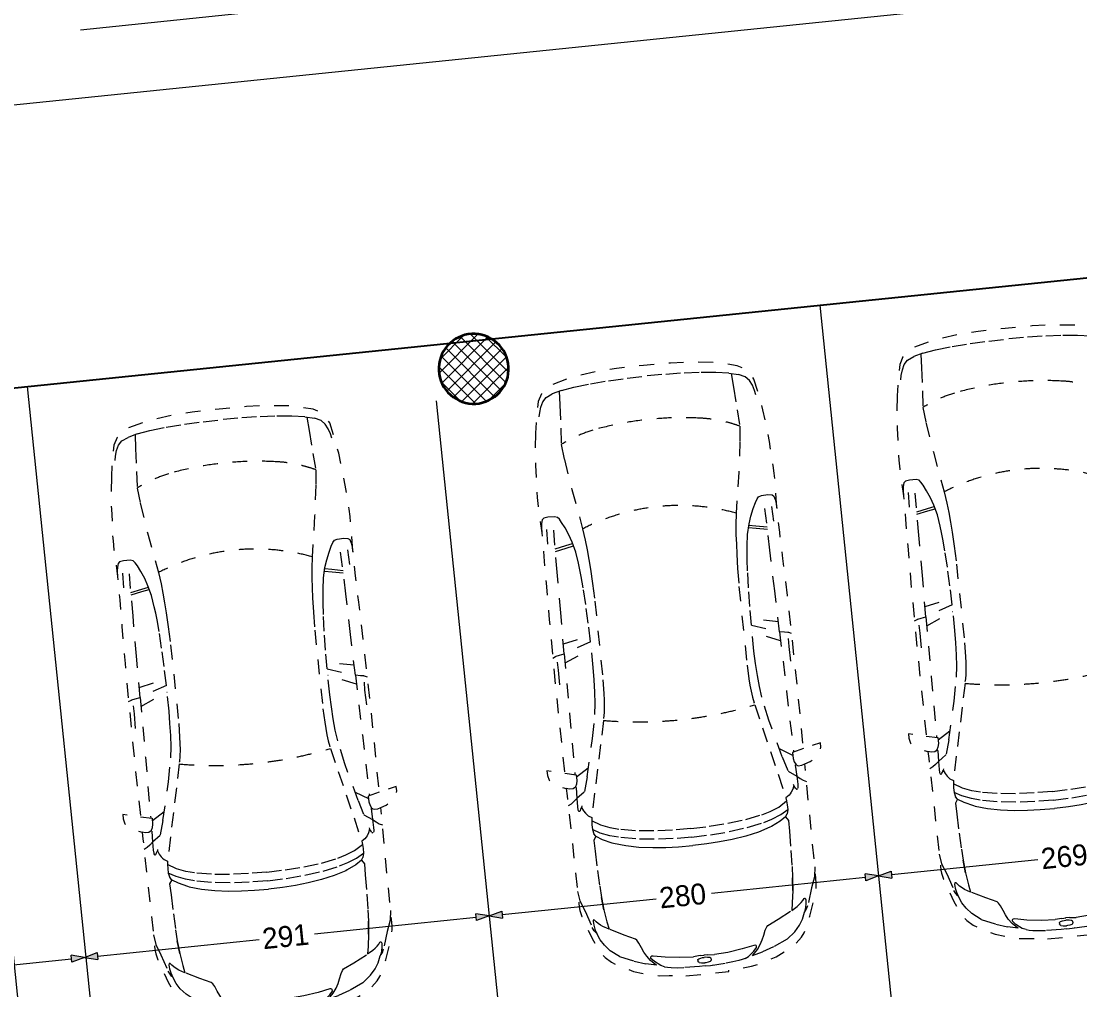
# Model space of a CAD drawing. Header units: millimetres. Extents: x 635850 to 824661, y -5878409 to -5774454.
# Drawn here: x 741515 to 749086, y -5819453 to -5812525 of the extents above; entities that cross this region are included whole.
import ezdxf

# ---------------------------------------------------------------- set-up
doc = ezdxf.new("R2010")
doc.units = ezdxf.units.MM
doc.header["$MEASUREMENT"] = 0
doc.linetypes.add('A - Long Dashed', pattern=[2750, 1500, -1250])
doc.linetypes.add('Dashed', pattern=[211.666667, 105.833333, -105.833333])
doc.layers.add('A - Ndertesa  6- Dimensionimi Bazike', color=7, linetype='Continuous')
doc.layers.add('A - Ndertesa 6- Shtyllat', color=7, linetype='Continuous')
for name, color, linetype, lineweight, true_color in [('A - Ndertesa  6- Dimensionimi Bazike_Pen_No__102', 7, 'Continuous', 13, 0xcccccc), ('A - Ndertesa  6- Dimensionimi Bazike_Pen_No__82', 7, 'Continuous', 20, 0xaaaaaa), ('A - Ndertesa 4 - Veturat_Pen_No__102', 7, 'Continuous', 13, 0xcccccc), ('A - Ndertesa 6 - Vijat e Bodrumit_Pen_No__249', 7, 'Continuous', 13, 0xe8e8e8), ('A - Ndertesa 6 - Vijat e Bodrumit_Pen_No__82', 7, 'Continuous', 20, 0xaaaaaa), ('A - Ndertesa 6 -Veturat_Pen_No__102', 7, 'Continuous', 13, 0xcccccc)]:
    doc.layers.add(name, color=color, linetype=linetype, lineweight=lineweight, true_color=true_color)
for name, color, linetype, lineweight in [('A - Ndertesa 6 - Vijat e Bodrumit_Pen_No__42', 8, 'Continuous', 25), ('A - Ndertesa 6- Shtyllat_Pen_No__101', 252, 'Continuous', 13), ('A - Ndertesa 6- Shtyllat_Pen_No__22', 8, 'Continuous', 35)]:
    doc.layers.add(name, color=color, linetype=linetype, lineweight=lineweight)
doc.styles.add('GENERATED_STYLE_1', font='GOTHIC.TTF')
doc.dimstyles.new('GENERATED_STYLE__1', dxfattribs={"dimtxt": 150, "dimasz": 91.78744, "dimexe": 0.18, "dimexo": 0.0625, "dimgap": 0, "dimtad": 0, "dimdec": 0, "dimlfac": 0.1, "dimzin": 0, "dimdsep": 46, "dimtxsty": 'GENERATED_STYLE_1', "dimblk": 'ARROWHEAD_5', "dimblk1": 'ARROWHEAD_5', "dimblk2": 'ARROWHEAD_5', "dimcen": 0.09, "dimse1": 1, "dimse2": 1, "dimclrd": 256, "dimclre": 256, "dimclrt": 256, "dimadec": 0, "dimazin": 0, "dimtfac": 1, "dimtdec": 4, "dimtmove": 0, "dimatfit": 3, "dimfxl": 0, "dimtolj": 1, "dimtzin": 0, "dimarcsym": 0})

# ---------------------------------------------------------------- blocks, each defined once
blk = doc.blocks.new('Column_227', base_point=(744751.5, -5815011.7))
at = {"layer": 'A - Ndertesa 6- Shtyllat_Pen_No__101', "linetype": 'Continuous', "lineweight": 13}
h = blk.add_hatch(dxfattribs=at)
h.set_pattern_fill('Concrete_Block', color=252, style=0, pattern_type=2)
h.set_pattern_definition([(45, (664183.82, -5827429.525), (-45.96194, 45.96194), []), (135, (664183.82, -5827429.525), (45.96194, 45.96194), [])])
h.paths.add_polyline_path([(744502, -5815026, 0.414214), (744765.9, -5815261.2, 0.414214), (745001.1, -5814997.3, 0.414214), (744737.2, -5814762.1, 0.414214)])
at = {"layer": 'A - Ndertesa 6- Shtyllat_Pen_No__22', "color": 8, "linetype": 'Continuous', "lineweight": 35, "flags": 128}
blk.add_lwpolyline([(744502, -5815026, 0.414214), (744765.9, -5815261.2, 0.414214), (745001.1, -5814997.3, 0.414214), (744737.2, -5814762.1, 0.414214)], format="xyb", close=True, dxfattribs=at)
blk = doc.blocks.new('Car 05 25_4')
at = {"layer": 'A - Ndertesa 4 - Veturat_Pen_No__102', "color": 254, "linetype": 'Dashed', "lineweight": 13, "true_color": 0xcccccc}
for p, q in [((138.9, 832.4), (165.2, 840.3)), ((165.2, 840.3), (194.7, 844.3)), ((194.7, 844.3), (230.8, 845.5)), ((1119.5, 833.3), (1115.1, 808.9)), ((1120.2, 836.3), (1119.5, 833.3)), ((1120.7, 838.2), (1120.2, 836.3)), ((1129.9, 858.5), (1120.7, 838.2)), ((1957.8, 858.1), (1977.2, 777.4)), ((2075.3, 835.7), (2067.9, 857.7)), ((2075.2, 809.4), (2075.3, 835.7)), ((2166.8, 813.8), (2182.3, 834.1)), ((2182.3, 834.1), (2193.2, 856.5)), ((2808, 852.6), (2876.9, 843.3)), ((2876.9, 843.3), (2954.2, 813.7)), ((2904.1, 832.9), (2905.1, 832.8)), ((-664.9, 761), (-701.1, 743.3)), ((-626.6, 772.5), (-664.9, 761)), ((-594.9, 778.5), (-626.6, 772.5)), ((124.6, 791.4), (129, 820.5)), ((125.7, 743.9), (124.6, 791.4)), ((327.4, 761.9), (125.4, 756.5)), ((129, 820.5), (138.9, 832.4)), ((210.9, 809.2), (418.1, 816.2)), ((522, 764.7), (327.4, 761.9)), ((355.3, 762.3), (339.1, 683.1)), ((373.4, 762.6), (357.2, 683.4)), ((813.6, 769.3), (522, 764.7)), ((1108.6, 774), (813.6, 769.3)), ((1036.3, 772.8), (996.5, 578.8)), ((1042, 578), (1107.6, 774)), ((1173.3, 774.9), (1090.3, 577.9)), ((1115.1, 808.9), (1108.6, 774)), ((1108.6, 774), (1537.6, 780)), ((1162.6, 830.5), (1220.1, 829.1)), ((1220.1, 829.1), (1369.7, 831.5)), ((1537.6, 780), (1975, 786.1)), ((1939.2, 686.2), (1995.9, 777.4)), ((1977.2, 777.4), (2019.6, 777.4)), ((2000.4, 701.6), (2213.5, 763)), ((2019.6, 777.4), (2044.5, 783.1)), ((2044.5, 783.1), (2063.4, 792.3)), ((2063.4, 792.3), (2070.4, 799.9)), ((2068.7, 787.7), (2065.4, 794.5)), ((2068.7, 787.7), (2148, 790.5)), ((2070.4, 799.9), (2075.2, 809.4)), ((2106.5, 732.2), (2148, 790.5)), ((2148, 790.5), (2166.8, 813.8)), ((2148, 790.5), (2205.6, 792.2)), ((2205.6, 792.2), (2227.2, 791)), ((2226.6, 769.9), (2213.5, 763)), ((2213.5, 763), (2238.3, 752.2)), ((2234.4, 774), (2226.6, 769.9)), ((2227.2, 791), (2232.6, 790)), ((2232.6, 790), (2237.9, 787.3)), ((2238.5, 776.9), (2234.4, 774)), ((2240.8, 784), (2237.9, 787.3)), ((2238.5, 776.9), (2240.9, 780.5)), ((2240.9, 780.5), (2240.8, 784)), ((2954.2, 813.7), (3075.8, 774.7)), ((3022.5, 758.3), (3023.7, 762.5)), ((3024.5, 753.7), (3022.5, 758.3)), ((3023.7, 762.5), (3034.6, 765.1)), ((3034.6, 765.1), (3046.9, 763.8)), ((3046.9, 763.8), (3060.9, 762.9)), ((3060.9, 762.9), (3089.9, 757.4)), ((3100.5, 763.1), (3075.8, 774.7)), ((3089.9, 757.4), (3108.4, 751.4)), ((3114.1, 753.3), (3100.5, 763.1)), ((-729.4, 716.4), (-750.6, 669.8)), ((-701.1, 743.3), (-729.4, 716.4)), ((132.4, 722.8), (125.7, 743.9)), ((146.7, 710.6), (132.4, 722.8)), ((171.3, 696.6), (146.7, 710.6)), ((212.6, 676.5), (171.3, 696.6)), ((339.1, 683.1), (329.6, 633.9)), ((357.2, 683.4), (346.8, 629.5)), ((2000.4, 701.6), (1730.4, 633.8)), ((2122, 660), (2293.8, 697.7)), ((2238.3, 752.2), (2258.5, 739.7)), ((2258.5, 739.7), (2269, 731.1)), ((2269, 731.1), (2278.8, 722)), ((2278.8, 722), (2293.8, 697.7)), ((2293.8, 697.7), (2317.2, 700.7)), ((2293.8, 697.6), (2293.8, 697.7)), ((2317.2, 700.7), (2345.7, 702.7)), ((2355.1, 639.9), (2317.2, 700.7)), ((2345.7, 702.7), (2378.9, 702)), ((2410.1, 649.1), (2378.9, 702)), ((2378.9, 702), (2410.6, 694.2)), ((2410.6, 694.2), (2410.6, 694.2)), ((2428.7, 681.7), (2410.6, 694.2)), ((2428.7, 681.7), (2457.3, 700)), ((2428.8, 681.7), (2428.7, 681.7)), ((2428.8, 681.7), (2456.7, 639.8)), ((2457.3, 700), (2535.5, 698)), ((2535.4, 698), (2673.2, 695.5)), ((2535.5, 698), (2535.5, 698)), ((2673.2, 695.5), (2787.2, 691.5)), ((2787.2, 691.5), (2868.4, 687.2)), ((2868.4, 687.2), (2959.7, 679)), ((2959.7, 679), (2868.4, 687.2)), ((3037.9, 743.5), (3024.5, 753.7)), ((3050.6, 730.7), (3037.9, 743.5)), ((3064.5, 714.6), (3050.6, 730.7)), ((3077, 697.8), (3064.5, 714.6)), ((3100, 656.6), (3077, 697.8)), ((3108.4, 751.4), (3122.9, 746.4)), ((3122.9, 746.4), (3114.1, 753.3)), ((3170.1, 726.6), (3122.9, 746.4)), ((3211.7, 701), (3170.1, 726.6)), ((3254.3, 663.2), (3211.7, 701)), ((-768.3, 602.3), (-750.6, 669.8)), ((-764.3, 617.3), (-665.7, 624)), ((-665.7, 624), (-500.9, 634.2)), ((-500.9, 634.2), (-383, 642)), ((-383, 642), (-274.2, 631.3)), ((-274.2, 631.3), (-56.4, 600.5)), ((266.3, 654.6), (212.6, 676.5)), ((319.5, 636.4), (266.3, 654.6)), ((392.7, 617.8), (319.5, 636.4)), ((474.8, 607.1), (392.7, 617.8)), ((521.3, 601.6), (474.8, 607.1)), ((1730.4, 633.8), (1562, 600.6)), ((1779.6, 581.8), (1952.8, 621.3)), ((1952.8, 621.3), (2122, 660)), ((2379.8, 575.4), (2355.1, 639.9)), ((2436, 583.2), (2410.1, 649.1)), ((2456.7, 639.8), (2487.2, 574.3)), ((2959.7, 679), (3047.2, 666.2)), ((3047.2, 666.2), (3100, 656.6)), ((3152.9, 553.9), (3100, 656.6)), ((3301.9, 602.8), (3254.3, 663.2)), ((-768.3, 602.3), (-782.8, 510)), ((-56.4, 600.5), (145.9, 566.6)), ((145.9, 566.6), (233.3, 552.3)), ((233.3, 552.3), (315.3, 541.4)), ((315.3, 541.4), (384.3, 535.1)), ((384.3, 535.1), (454.2, 530.4)), ((454.2, 530.4), (526.2, 526.3)), ((570, 596.8), (521.3, 601.6)), ((652.6, 591), (570, 596.8)), ((772.8, 585), (652.6, 591)), ((907.3, 580.3), (772.8, 585)), ((1042, 578), (907.3, 580.3)), ((1227.8, 577.5), (1042, 578)), ((1316.1, 580.5), (1227.8, 577.5)), ((1403, 584.4), (1316.1, 580.5)), ((1483.9, 590.1), (1403, 584.4)), ((1562, 600.6), (1483.9, 590.1)), ((1510.9, 527.6), (1554.3, 533.1)), ((1554.3, 533.1), (1596.8, 541)), ((1597.3, 541.2), (1596.7, 540.9)), ((1610.7, 544.1), (1779.6, 581.8)), ((2397.3, 514.3), (2379.8, 575.4)), ((2453.6, 521.6), (2436, 583.2)), ((2487.2, 574.3), (2491.8, 562)), ((2491.8, 562), (2517.9, 477)), ((3189.6, 475.6), (3152.9, 553.9)), ((3301.9, 602.8), (3346, 501.4)), ((-782.8, 510), (-794.5, 390.6)), ((526.2, 526.3), (627.7, 521.8)), ((627.7, 521.8), (756.8, 518.1)), ((756.8, 518.1), (1322.6, 518.1)), ((1322.6, 518.1), (1420.5, 521.7)), ((1420.5, 521.7), (1466.6, 524)), ((1466.6, 524), (1510.9, 527.6)), ((2419.3, 395.7), (2397.3, 514.3)), ((2477.6, 401.1), (2453.6, 521.6)), ((2517.9, 477), (2537.5, 384.1)), ((3199.4, 466.8), (3189.6, 475.6)), ((3220.7, 454.4), (3199.4, 466.8)), ((3256.1, 439.2), (3220.7, 454.4)), ((3346, 501.4), (3374.3, 419.6)), ((-794.5, 390.6), (-802.4, 258.7)), ((2433.7, 266.1), (2419.3, 395.7)), ((2493.9, 269.1), (2477.6, 401.1)), ((2537.5, 384.1), (2551.5, 285.6)), ((3288.4, 425.1), (3256.1, 439.2)), ((3319.4, 408.4), (3288.4, 425.1)), ((3353.5, 384.3), (3319.4, 408.4)), ((3328.3, 379.6), (3324.7, 377.3)), ((3338.5, 379.5), (3328.3, 379.6)), ((3363.6, 357.8), (3338.5, 379.5)), ((3377.2, 360), (3353.5, 384.3)), ((3391.1, 344.2), (3374.3, 419.6)), ((3321.2, 370.5), (3321, 362.1)), ((3321, 362.1), (3338.3, 276.9)), ((3324.7, 377.3), (3321.2, 370.5)), ((3396.7, 315.8), (3363.6, 357.8)), ((3391.1, 344.2), (3377.2, 360)), ((3408.1, 289.4), (3396.7, 315.8)), ((-802.4, 258.7), (-806.8, 124.9)), ((2441.6, 132), (2433.7, 266.1)), ((2503.1, 133.2), (2493.9, 269.1)), ((2551.5, 285.6), (2559.7, 193.7)), ((3338.3, 276.9), (3351.9, 172.7)), ((3408.1, 289.4), (3413.8, 267.3)), ((3413.8, 267.3), (3418.5, 242.9)), ((3418.5, 242.9), (3424, 200.7)), ((2559.7, 193.7), (2564.4, 101.2)), ((3351.9, 172.7), (3358.3, 75.9)), ((3424, 200.7), (3427.7, 152)), ((3432.4, 40), (3427.7, 152)), ((-806.8, 124.9), (-808, 0)), ((2444, 0), (2441.6, 132)), ((2506, 0), (2503.1, 133.2)), ((2564.4, 101.2), (2566, 0)), ((3354, 27.9), (3358.3, 75.9)), ((-806.8, -124.9), (-808, 0)), ((2444, 0), (2441.6, -132)), ((2564.4, -101.2), (2566, 0)), ((3354, 27.9), (3354, -0.8)), ((3354, -27.9), (3354, 0.8)), ((3370.9, 11.7), (3370.3, -0.8)), ((3370.9, -11.7), (3370.3, 0.8)), ((3372.5, 23.7), (3370.9, 11.7)), ((3376.3, 39), (3372.5, 23.7)), ((3382, 46.6), (3376.3, 39)), ((3386.2, 48.4), (3382, 46.6)), ((3386.2, 48.4), (3394.3, 48.4)), ((3398.5, 46.6), (3394.3, 48.4)), ((3404.2, 39), (3398.5, 46.6)), ((3404.2, 39), (3408, 23.7)), ((3408, 23.7), (3409.8, 8.1)), ((3409.8, 8.1), (3409.8, 0)), ((3431.8, 57.4), (3431.8, 56.8)), ((3432, 0), (3432.4, 40)), ((3432, 0), (3432.4, -40)), ((2506, 0), (2503.1, -133.2)), ((3354, -27.9), (3358.3, -75.9)), ((3372.5, -23.7), (3370.9, -11.7)), ((3376.3, -39), (3372.5, -23.7)), ((3382, -46.6), (3376.3, -39)), ((3386.2, -48.4), (3382, -46.6)), ((3386.2, -48.4), (3394.3, -48.4)), ((3398.5, -46.6), (3394.3, -48.4)), ((3404.2, -39), (3398.5, -46.6)), ((3404.2, -39), (3408, -23.7)), ((3408, -23.7), (3409.8, -8.1)), ((3409.8, -8.1), (3409.8, 0)), ((3432.4, -40), (3427.7, -152)), ((3431.8, -57.4), (3431.8, -56.8)), ((-802.4, -258.7), (-806.8, -124.9)), ((2441.6, -132), (2433.7, -266.1)), ((2503.1, -133.2), (2493.9, -269.1)), ((2559.7, -193.7), (2564.4, -101.2)), ((3351.9, -172.7), (3358.3, -75.9)), ((2551.5, -285.6), (2559.7, -193.7)), ((3338.3, -276.9), (3351.9, -172.7)), ((3418.5, -242.9), (3424, -200.7)), ((3424, -200.7), (3427.7, -152)), ((-794.5, -390.6), (-802.4, -258.7)), ((2433.7, -266.1), (2419.3, -395.7)), ((2493.9, -269.1), (2477.6, -401.1)), ((2537.5, -384.1), (2551.5, -285.6)), ((3321, -362.1), (3338.3, -276.9)), ((3408.1, -289.4), (3396.7, -315.8)), ((3408.1, -289.4), (3413.8, -267.3)), ((3413.8, -267.3), (3418.5, -242.9)), ((3321.2, -370.5), (3321, -362.1)), ((3324.7, -377.3), (3321.2, -370.5)), ((3328.3, -379.6), (3324.7, -377.3)), ((3363.6, -357.8), (3338.5, -379.5)), ((3377.2, -360), (3353.5, -384.3)), ((3396.7, -315.8), (3363.6, -357.8)), ((3391.1, -344.2), (3374.3, -419.6)), ((3391.1, -344.2), (3377.2, -360)), ((-782.8, -510), (-794.5, -390.6)), ((2419.3, -395.7), (2397.3, -514.3)), ((2477.6, -401.1), (2453.6, -521.6)), ((2517.9, -477), (2537.5, -384.1)), ((3256.1, -439.2), (3220.7, -454.4)), ((3288.4, -425.1), (3256.1, -439.2)), ((3319.4, -408.4), (3288.4, -425.1)), ((3353.5, -384.3), (3319.4, -408.4)), ((3338.5, -379.5), (3328.3, -379.6)), ((3346, -501.4), (3374.3, -419.6)), ((-768.3, -602.3), (-782.8, -510)), ((454.2, -530.4), (526.2, -526.3)), ((526.2, -526.3), (627.7, -521.8)), ((627.7, -521.8), (756.8, -518.1)), ((756.8, -518.1), (1322.6, -518.1)), ((1322.6, -518.1), (1420.5, -521.7)), ((1420.5, -521.7), (1466.6, -524)), ((1466.6, -524), (1510.9, -527.6)), ((1510.9, -527.6), (1554.3, -533.1)), ((2397.3, -514.3), (2379.8, -575.4)), ((2453.6, -521.6), (2436, -583.2)), ((2491.8, -562), (2517.9, -477)), ((3189.6, -475.6), (3152.9, -553.9)), ((3199.4, -466.8), (3189.6, -475.6)), ((3220.7, -454.4), (3199.4, -466.8)), ((3301.9, -602.8), (3346, -501.4)), ((-768.3, -602.3), (-750.6, -669.8)), ((-274.2, -631.3), (-56.4, -600.5)), ((-56.4, -600.5), (145.9, -566.6)), ((145.9, -566.6), (233.3, -552.3)), ((233.3, -552.3), (315.3, -541.4)), ((315.3, -541.4), (384.3, -535.1)), ((384.3, -535.1), (454.2, -530.4)), ((521.3, -601.6), (474.8, -607.1)), ((570, -596.8), (521.3, -601.6)), ((652.6, -591), (570, -596.8)), ((772.8, -585), (652.6, -591)), ((907.3, -580.3), (772.8, -585)), ((1042, -578), (907.3, -580.3)), ((1036.3, -772.8), (996.5, -578.8)), ((1227.8, -577.5), (1042, -578)), ((1042, -578), (1107.6, -774)), ((1173.3, -774.9), (1090.3, -577.9)), ((1316.1, -580.5), (1227.8, -577.5)), ((1403, -584.4), (1316.1, -580.5)), ((1483.9, -590.1), (1403, -584.4)), ((1562, -600.6), (1483.9, -590.1)), ((1554.3, -533.1), (1596.8, -541)), ((1730.4, -633.8), (1562, -600.6)), ((1597.3, -541.2), (1596.7, -540.9)), ((1610.7, -544.1), (1779.6, -581.8)), ((1779.6, -581.8), (1952.8, -621.3)), ((2379.8, -575.4), (2355.1, -639.9)), ((2436, -583.2), (2410.1, -649.1)), ((2456.7, -639.8), (2487.2, -574.3)), ((2487.2, -574.3), (2491.8, -562)), ((3152.9, -553.9), (3100, -656.6)), ((3301.9, -602.8), (3254.3, -663.2)), ((-764.3, -617.3), (-665.7, -624)), ((-729.4, -716.4), (-750.6, -669.8)), ((-665.7, -624), (-500.9, -634.2)), ((-500.9, -634.2), (-383, -642)), ((-383, -642), (-274.2, -631.3)), ((212.6, -676.5), (171.3, -696.6)), ((266.3, -654.6), (212.6, -676.5)), ((319.5, -636.4), (266.3, -654.6)), ((392.7, -617.8), (319.5, -636.4)), ((339.1, -683.1), (329.6, -633.9)), ((357.2, -683.4), (346.8, -629.5)), ((474.8, -607.1), (392.7, -617.8)), ((2000.4, -701.6), (1730.4, -633.8)), ((1952.8, -621.3), (2122, -660)), ((2122, -660), (2293.8, -697.7)), ((2355.1, -639.9), (2317.2, -700.7)), ((2410.1, -649.1), (2378.9, -702)), ((2428.8, -681.7), (2456.7, -639.8)), ((2868.4, -687.2), (2959.7, -679)), ((2959.7, -679), (2868.4, -687.2)), ((2959.7, -679), (3047.2, -666.2)), ((3047.2, -666.2), (3100, -656.6)), ((3100, -656.6), (3077, -697.8)), ((3254.3, -663.2), (3211.7, -701)), ((-701.1, -743.3), (-729.4, -716.4)), ((-664.9, -761), (-701.1, -743.3)), ((125.7, -743.9), (124.6, -791.4)), ((327.4, -761.9), (125.4, -756.5)), ((132.4, -722.8), (125.7, -743.9)), ((146.7, -710.6), (132.4, -722.8)), ((171.3, -696.6), (146.7, -710.6)), ((355.3, -762.3), (339.1, -683.1)), ((373.4, -762.6), (357.2, -683.4)), ((1939.2, -686.2), (1995.9, -777.4)), ((2000.4, -701.6), (2213.5, -763)), ((2106.5, -732.2), (2148, -790.5)), ((2213.5, -763), (2238.3, -752.2)), ((2238.3, -752.2), (2258.5, -739.7)), ((2258.5, -739.7), (2269, -731.1)), ((2269, -731.1), (2278.8, -722)), ((2278.8, -722), (2293.8, -697.7)), ((2293.8, -697.6), (2293.8, -697.7)), ((2293.8, -697.7), (2317.2, -700.7)), ((2317.2, -700.7), (2345.7, -702.7)), ((2345.7, -702.7), (2378.9, -702)), ((2378.9, -702), (2410.6, -694.2)), ((2428.7, -681.7), (2410.6, -694.2)), ((2410.6, -694.2), (2410.6, -694.2)), ((2428.8, -681.7), (2428.7, -681.7)), ((2428.7, -681.7), (2457.3, -700)), ((2457.3, -700), (2535.5, -698)), ((2535.4, -698), (2673.2, -695.5)), ((2535.5, -698), (2535.5, -698)), ((2673.2, -695.5), (2787.2, -691.5)), ((2787.2, -691.5), (2868.4, -687.2)), ((3024.5, -753.7), (3022.5, -758.3)), ((3037.9, -743.5), (3024.5, -753.7)), ((3050.6, -730.7), (3037.9, -743.5)), ((3064.5, -714.6), (3050.6, -730.7)), ((3077, -697.8), (3064.5, -714.6)), ((3089.9, -757.4), (3108.4, -751.4)), ((3114.1, -753.3), (3100.5, -763.1)), ((3108.4, -751.4), (3122.9, -746.4)), ((3122.9, -746.4), (3114.1, -753.3)), ((3170.1, -726.6), (3122.9, -746.4)), ((3211.7, -701), (3170.1, -726.6)), ((-626.6, -772.5), (-664.9, -761)), ((-594.9, -778.5), (-626.6, -772.5)), ((124.6, -791.4), (129, -820.5)), ((129, -820.5), (138.9, -832.4)), ((138.9, -832.4), (165.2, -840.3)), ((210.9, -809.2), (418.1, -816.2)), ((522, -764.7), (327.4, -761.9)), ((813.6, -769.3), (522, -764.7)), ((1108.6, -774), (813.6, -769.3)), ((1108.6, -774), (1537.6, -780)), ((1115.1, -808.9), (1108.6, -774)), ((1119.5, -833.3), (1115.1, -808.9)), ((1162.6, -830.5), (1220.1, -829.1)), ((1220.1, -829.1), (1369.7, -831.5)), ((1537.6, -780), (1975, -786.1)), ((1957.8, -858.1), (1977.2, -777.4)), ((1977.2, -777.4), (2019.6, -777.4)), ((2019.6, -777.4), (2044.5, -783.1)), ((2044.5, -783.1), (2063.4, -792.3)), ((2063.4, -792.3), (2070.4, -799.9)), ((2068.7, -787.7), (2065.4, -794.5)), ((2068.7, -787.7), (2148, -790.5)), ((2070.4, -799.9), (2075.2, -809.4)), ((2075.2, -809.4), (2075.3, -835.7)), ((2148, -790.5), (2166.8, -813.8)), ((2148, -790.5), (2205.6, -792.2)), ((2166.8, -813.8), (2182.3, -834.1)), ((2205.6, -792.2), (2227.2, -791)), ((2226.6, -769.9), (2213.5, -763)), ((2234.4, -774), (2226.6, -769.9)), ((2227.2, -791), (2232.6, -790)), ((2232.6, -790), (2237.9, -787.3)), ((2238.5, -776.9), (2234.4, -774)), ((2240.8, -784), (2237.9, -787.3)), ((2238.5, -776.9), (2240.9, -780.5)), ((2240.9, -780.5), (2240.8, -784)), ((2876.9, -843.3), (2954.2, -813.7)), ((2954.2, -813.7), (3075.8, -774.7)), ((3022.5, -758.3), (3023.7, -762.5)), ((3023.7, -762.5), (3034.6, -765.1)), ((3034.6, -765.1), (3046.9, -763.8)), ((3046.9, -763.8), (3060.9, -762.9)), ((3060.9, -762.9), (3089.9, -757.4)), ((3100.5, -763.1), (3075.8, -774.7)), ((165.2, -840.3), (194.7, -844.3)), ((194.7, -844.3), (230.8, -845.5)), ((1120.2, -836.3), (1119.5, -833.3)), ((1120.7, -838.2), (1120.2, -836.3)), ((1129.9, -858.5), (1120.7, -838.2)), ((2075.3, -835.7), (2067.9, -857.7)), ((2182.3, -834.1), (2193.2, -856.5)), ((2808, -852.6), (2876.9, -843.3))]:
    blk.add_line(p, q, dxfattribs=at)
at = {"layer": 'A - Ndertesa 4 - Veturat_Pen_No__102', "color": 254, "linetype": 'Dashed', "lineweight": 13, "true_color": 0xcccccc, "flags": 128}
blk.add_lwpolyline([(-483.1, -817.3), (-372.3, -830.2), (-251.8, -841), (-168.2, -844.6), (-78.4, -850.6), (-24, -852.3), (40.3, -852.3), (230.8, -845.5), (400, -847.6), (590.7, -851.7), (856.5, -856.2), (1129.9, -858.5), (1536.1, -860.4), (1957.8, -858.1), (1928.9, -983.2), (1961.1, -983.2), (1996.9, -974.9), (2026.9, -945), (2054.6, -897.6), (2067.9, -857.7), (2119.9, -857.4), (2193.2, -856.5), (2808, -852.6), (2855.7, -852.6), (2891.4, -852.5), (2922.5, -852), (2945.2, -849.4), (2989.6, -839.6), (3013.6, -833.1), (3154.3, -782.6), (3235.9, -747.6), (3269.1, -728.3), (3298.6, -705.6), (3337.3, -663.4), (3374.5, -603.6), (3418.4, -512.7), (3457.5, -393.1), (3468.3, -330.9), (3474.5, -263.7), (3478.3, -199.9), (3479.4, -164.9), (3489.5, -164.9), (3489.5, 164.9), (3479.4, 164.9), (3478.3, 199.9), (3474.5, 263.7), (3468.3, 330.9), (3457.5, 393.1), (3418.4, 512.7), (3374.5, 603.6), (3337.3, 663.4), (3298.6, 705.6), (3269.1, 728.3), (3235.9, 747.6), (3154.3, 782.6), (3013.6, 833.1), (2989.6, 839.6), (2945.2, 849.4), (2922.5, 852), (2891.4, 852.5), (2855.7, 852.6), (2808, 852.6), (2193.2, 856.5), (2119.9, 857.4), (2067.9, 857.7), (2054.6, 897.6), (2026.9, 945), (1996.9, 974.9), (1961.1, 983.2), (1928.9, 983.2), (1957.8, 858.1), (1536.1, 860.4), (1129.9, 858.5), (856.5, 856.2), (590.7, 851.7), (400, 847.6), (230.8, 845.5), (40.3, 852.3), (-24, 852.3), (-78.4, 850.6), (-168.2, 844.6), (-251.8, 841), (-372.3, 830.2), (-483.1, 817.3), (-585.2, 801), (-706.3, 775.8), (-757.7, 747), (-784.8, 721.8), (-815, 667.8), (-855.1, 511), (-874.7, 345), (-882.9, 194.7), (-885.4, 0), (-882.9, -194.7), (-874.7, -345), (-855.1, -511), (-815, -667.8), (-784.8, -721.8), (-757.7, -747), (-706.3, -775.8), (-585.2, -801)], close=True, dxfattribs=at)
at = {"layer": 'A - Ndertesa 4 - Veturat_Pen_No__102', "color": 254, "linetype": 'Dashed', "lineweight": 13, "true_color": 0xcccccc}
for centre, radius, start, end in [((492.9, 217.7), 973.2, 154.15445, 170.91173), ((1649.8, 0), 1520.4, 158.69921, 201.30079), ((-1245.2, 0), 2907.3, 349.2142, 10.7858), ((1856.4, -1.7), 2354, 170.8804, 189.92229), ((492.9, -217.7), 973.2, 191.23053, 205.84555)]:
    blk.add_arc(centre, radius, start, end, dxfattribs=at)
blk = doc.blocks.new('*D1570', base_point=(664183.8, -5827429.5))
at = {"layer": 'A - Ndertesa  6- Dimensionimi Bazike_Pen_No__102', "linetype": 'Continuous', "lineweight": 13, "true_color": 0xcccccc}
for points in [[(741967.5, -5819221.4), (741872.2, -5819206.1), (741877.3, -5819255.8)], [(741967.5, -5819221.4), (742062.9, -5819236.7), (742057.8, -5819187)], [(739092.6, -5819516.6), (738997.2, -5819501.2), (739002.3, -5819551)], [(739092.6, -5819516.6), (739188, -5819531.9), (739182.9, -5819482.2)]]:
    blk.add_hatch(color=254, dxfattribs=at).paths.add_polyline_path(points)
at = {"layer": 'A - Ndertesa  6- Dimensionimi Bazike_Pen_No__102', "color": 254, "linetype": 'Continuous', "lineweight": 13, "true_color": 0xcccccc}
for p, q in [((741877.3, -5819255.8), (741872.2, -5819206.1)), ((741967.5, -5819221.4), (741872.2, -5819206.1)), ((740728.8, -5819348.6), (741874.7, -5819230.9)), ((741967.5, -5819221.4), (741877.3, -5819255.8)), ((739185.4, -5819507.1), (740331.3, -5819389.4)), ((739092.6, -5819516.6), (738997.2, -5819501.2)), ((739092.6, -5819516.6), (739002.3, -5819551)), ((739092.6, -5819516.6), (739182.9, -5819482.2)), ((739092.6, -5819516.6), (739188, -5819531.9)), ((739182.9, -5819482.2), (739188, -5819531.9))]:
    blk.add_line(p, q, dxfattribs=at)
at = {"layer": 'A - Ndertesa  6- Dimensionimi Bazike_Pen_No__82', "color": 253, "lineweight": 20, "true_color": 0xaaaaaa, "insert": (740362.9, -5819461.6), "char_height": 150, "attachment_point": 7, "rotation": 5.86225, "style": 'GENERATED_STYLE_1'}
blk.add_mtext('\\A1;{\\pql;\\fCentury Gothic|b0|i0|c0|p34;289}', dxfattribs=at)
blk = doc.blocks.new('ARROWHEAD_5')
at = {"linetype": 'Continuous', "lineweight": 0}
blk.add_hatch(color=0, dxfattribs=at).paths.add_polyline_path([(-1, 0.2679), (0, 0), (-1, -0.2679)])
at = {"color": 0, "linetype": 'Continuous', "lineweight": 0}
blk.add_line((0, 0), (-1, 0), dxfattribs=at)
blk = doc.blocks.new('*D1571', base_point=(664183.8, -5827429.5))
at = {"layer": 'A - Ndertesa  6- Dimensionimi Bazike_Pen_No__102', "linetype": 'Continuous', "lineweight": 13, "true_color": 0xcccccc}
for points in [[(744861.9, -5818924.2), (744766.5, -5818908.9), (744771.6, -5818958.6)], [(744861.9, -5818924.2), (744957.2, -5818939.6), (744952.1, -5818889.8)], [(741967.5, -5819221.4), (741872.2, -5819206.1), (741877.3, -5819255.8)], [(741967.5, -5819221.4), (742062.9, -5819236.7), (742057.8, -5819187)]]:
    blk.add_hatch(color=254, dxfattribs=at).paths.add_polyline_path(points)
at = {"layer": 'A - Ndertesa  6- Dimensionimi Bazike_Pen_No__102', "color": 254, "linetype": 'Continuous', "lineweight": 13, "true_color": 0xcccccc}
for p, q in [((744771.6, -5818958.6), (744766.5, -5818908.9)), ((744861.9, -5818924.2), (744766.5, -5818908.9)), ((744861.9, -5818924.2), (744952.1, -5818889.8)), ((743613.5, -5819052.4), (744769.1, -5818933.8)), ((744861.9, -5818924.2), (744771.6, -5818958.6)), ((744861.9, -5818924.2), (744957.2, -5818939.6)), ((742060.3, -5819211.9), (743215.9, -5819093.2)), ((741967.5, -5819221.4), (741872.2, -5819206.1)), ((741967.5, -5819221.4), (742057.8, -5819187)), ((742057.8, -5819187), (742062.9, -5819236.7)), ((741967.5, -5819221.4), (741877.3, -5819255.8)), ((741967.5, -5819221.4), (742062.9, -5819236.7))]:
    blk.add_line(p, q, dxfattribs=at)
at = {"layer": 'A - Ndertesa  6- Dimensionimi Bazike_Pen_No__82', "color": 253, "lineweight": 20, "true_color": 0xaaaaaa, "insert": (743247.5, -5819165.4), "char_height": 150, "attachment_point": 7, "rotation": 5.86225, "style": 'GENERATED_STYLE_1'}
blk.add_mtext('\\A1;{\\pql;\\fCentury Gothic|b0|i0|c0|p34;291}', dxfattribs=at)
blk = doc.blocks.new('*D1572', base_point=(664183.8, -5827429.5))
at = {"layer": 'A - Ndertesa  6- Dimensionimi Bazike_Pen_No__102', "linetype": 'Continuous', "lineweight": 13, "true_color": 0xcccccc}
for points in [[(747647, -5818638.3), (747742.4, -5818653.6), (747737.3, -5818603.9)], [(747647, -5818638.3), (747551.7, -5818622.9), (747556.8, -5818672.7)], [(744861.9, -5818924.2), (744766.5, -5818908.9), (744771.6, -5818958.6)], [(744861.9, -5818924.2), (744957.2, -5818939.6), (744952.1, -5818889.8)]]:
    blk.add_hatch(color=254, dxfattribs=at).paths.add_polyline_path(points)
at = {"layer": 'A - Ndertesa  6- Dimensionimi Bazike_Pen_No__102', "color": 254, "linetype": 'Continuous', "lineweight": 13, "true_color": 0xcccccc}
for p, q in [((747647, -5818638.3), (747737.3, -5818603.9)), ((746453.2, -5818760.8), (747554.2, -5818647.8)), ((747556.8, -5818672.7), (747551.7, -5818622.9)), ((747647, -5818638.3), (747551.7, -5818622.9)), ((747647, -5818638.3), (747556.8, -5818672.7)), ((747647, -5818638.3), (747742.4, -5818653.6)), ((744954.7, -5818914.7), (746055.7, -5818801.7)), ((744861.9, -5818924.2), (744952.1, -5818889.8)), ((744952.1, -5818889.8), (744957.2, -5818939.6)), ((744861.9, -5818924.2), (744957.2, -5818939.6))]:
    blk.add_line(p, q, dxfattribs=at)
at = {"layer": 'A - Ndertesa  6- Dimensionimi Bazike_Pen_No__82', "color": 253, "lineweight": 20, "true_color": 0xaaaaaa, "insert": (746087.3, -5818873.8), "char_height": 150, "attachment_point": 7, "rotation": 5.86225, "style": 'GENERATED_STYLE_1'}
blk.add_mtext('\\A1;{\\pql;\\fCentury Gothic|b0|i0|c0|p34;280}', dxfattribs=at)
blk = doc.blocks.new('*D1573', base_point=(664183.8, -5827429.5))
at = {"layer": 'A - Ndertesa  6- Dimensionimi Bazike_Pen_No__102', "linetype": 'Continuous', "lineweight": 13, "true_color": 0xcccccc}
for points in [[(750320.8, -5818363.7), (750225.4, -5818348.4), (750230.5, -5818398.1)], [(747647, -5818638.3), (747742.4, -5818653.6), (747737.3, -5818603.9)], [(747647, -5818638.3), (747551.7, -5818622.9), (747556.8, -5818672.7)]]:
    blk.add_hatch(color=254, dxfattribs=at).paths.add_polyline_path(points)
at = {"layer": 'A - Ndertesa  6- Dimensionimi Bazike_Pen_No__102', "color": 254, "linetype": 'Continuous', "lineweight": 13, "true_color": 0xcccccc}
for p, q in [((749182.7, -5818480.6), (750228, -5818373.3)), ((750230.5, -5818398.1), (750225.4, -5818348.4)), ((750320.8, -5818363.7), (750225.4, -5818348.4)), ((750320.8, -5818363.7), (750230.5, -5818398.1)), ((747739.8, -5818628.7), (748785.2, -5818521.4)), ((747647, -5818638.3), (747737.3, -5818603.9)), ((747737.3, -5818603.9), (747742.4, -5818653.6)), ((747647, -5818638.3), (747742.4, -5818653.6))]:
    blk.add_line(p, q, dxfattribs=at)
at = {"layer": 'A - Ndertesa  6- Dimensionimi Bazike_Pen_No__82', "color": 253, "lineweight": 20, "true_color": 0xaaaaaa, "insert": (748816.7, -5818593.6), "char_height": 150, "attachment_point": 7, "rotation": 5.86225, "style": 'GENERATED_STYLE_1'}
blk.add_mtext('\\A1;{\\pql;\\fCentury Gothic|b0|i0|c0|p34;269}', dxfattribs=at)
blk = doc.blocks.new('*D1601', base_point=(664183.8, -5827429.5))
at = {"layer": 'A - Ndertesa  6- Dimensionimi Bazike_Pen_No__102', "linetype": 'Continuous', "lineweight": 13, "true_color": 0xcccccc}
for points in [[(741048, -5815191.1), (741032.7, -5815286.4), (741082.4, -5815281.3)], [(741588.8, -5820457.6), (741604.1, -5820362.2), (741554.4, -5820367.3)]]:
    blk.add_hatch(color=254, dxfattribs=at).paths.add_polyline_path(points)
at = {"layer": 'A - Ndertesa  6- Dimensionimi Bazike_Pen_No__102', "color": 254, "linetype": 'Continuous', "lineweight": 13, "true_color": 0xcccccc}
for p, q in [((741048, -5815191.1), (741032.7, -5815286.4)), ((741048, -5815191.1), (741082.4, -5815281.3)), ((741082.4, -5815281.3), (741032.7, -5815286.4)), ((741298, -5817625.6), (741057.6, -5815283.9)), ((741579.2, -5820364.8), (741338.8, -5818023.1)), ((741554.4, -5820367.3), (741604.1, -5820362.2)), ((741588.8, -5820457.6), (741554.4, -5820367.3)), ((741588.8, -5820457.6), (741604.1, -5820362.2))]:
    blk.add_line(p, q, dxfattribs=at)
at = {"layer": 'A - Ndertesa  6- Dimensionimi Bazike_Pen_No__82', "color": 253, "lineweight": 20, "true_color": 0xaaaaaa, "insert": (741225.8, -5817657.1), "char_height": 150, "attachment_point": 7, "rotation": 275.86225, "style": 'GENERATED_STYLE_1'}
blk.add_mtext('\\A1;{\\pql;\\fCentury Gothic|b0|i0|c0|p34;529}', dxfattribs=at)
blk = doc.blocks.new('*D1609', base_point=(664183.8, -5827429.5))
at = {"layer": 'A - Ndertesa  6- Dimensionimi Bazike_Pen_No__102', "linetype": 'Continuous', "lineweight": 13, "true_color": 0xcccccc}
for points in [[(750320.7, -5812212.7), (750225.3, -5812197.4), (750230.4, -5812247.1)], [(706425.6, -5816719.6), (706520.9, -5816735), (706515.8, -5816685.2)]]:
    blk.add_hatch(color=254, dxfattribs=at).paths.add_polyline_path(points)
at = {"layer": 'A - Ndertesa  6- Dimensionimi Bazike_Pen_No__102', "color": 254, "linetype": 'Continuous', "lineweight": 13, "true_color": 0xcccccc}
for p, q in [((728658.2, -5814436.9), (750227.8, -5812222.3)), ((750230.4, -5812247.1), (750225.3, -5812197.4)), ((750320.7, -5812212.7), (750225.3, -5812197.4)), ((750320.7, -5812212.7), (750230.4, -5812247.1)), ((706518.4, -5816710.1), (728088, -5814495.5)), ((706425.6, -5816719.6), (706515.8, -5816685.2)), ((706515.8, -5816685.2), (706520.9, -5816735)), ((706425.6, -5816719.6), (706520.9, -5816735))]:
    blk.add_line(p, q, dxfattribs=at)
at = {"layer": 'A - Ndertesa  6- Dimensionimi Bazike_Pen_No__82', "color": 253, "lineweight": 20, "true_color": 0xaaaaaa, "insert": (728119.6, -5814567.6), "char_height": 150, "attachment_point": 7, "rotation": 5.86225, "style": 'GENERATED_STYLE_1'}
blk.add_mtext('\\A1;{\\pql;\\fCentury Gothic|b0|i0|c0|p34;4,413}', dxfattribs=at)

msp = doc.modelspace()

# ---------------------------------------------------------------- linework, layer by layer
at = {"layer": 'A - Ndertesa 6 - Vijat e Bodrumit_Pen_No__249', "color": 254, "linetype": 'A - Long Dashed', "lineweight": 13, "true_color": 0xe8e8e8, "flags": 128}
msp.add_lwpolyline([(706376.1, -5816237.8), (733183.6, -5813485.4), (745574.4, -5812213.2, 0.384579), (747819.1, -5809726), (747818.6, -5804633.8)], format="xyb", dxfattribs=at)
at = {"layer": 'A - Ndertesa 6 - Vijat e Bodrumit_Pen_No__42', "color": 8, "linetype": 'Continuous', "lineweight": 25, "flags": 128}
msp.add_lwpolyline([(706631.4, -5818724.8), (750319.5, -5814239.1)], dxfattribs=at)
at = {"layer": 'A - Ndertesa 6 - Vijat e Bodrumit_Pen_No__82', "color": 253, "linetype": 'Continuous', "lineweight": 20, "true_color": 0xaaaaaa, "flags": 128}
for points in [[(747227.9, -5814556.6), (747759.1, -5819729.4)], [(741558, -5815137.6), (742089.3, -5820311.5)], [(744483.6, -5815240.2), (744973.9, -5820015.3)]]:
    msp.add_lwpolyline(points, dxfattribs=at)

# ---------------------------------------------------------------- block references
at = {"layer": 'A - Ndertesa 6 -Veturat_Pen_No__102', "color": 254, "linetype": 'Continuous', "lineweight": 13, "true_color": 0xcccccc, "zscale": 1000, "rotation": 275.8622535954199}
for p in [(748642.2, -5815603), (746055.8, -5815868.5), (743022.2, -5816180)]:
    msp.add_blockref('Car 05 25_4', p, dxfattribs=at)
at = {"layer": 'A - Ndertesa 6- Shtyllat', "color": 8, "lineweight": 35}
msp.add_blockref('Column_227', (744751.5, -5815011.7), dxfattribs=at)

# ---------------------------------------------------------------- dimensions: what is measured, and where the dimension line sits
at = {"layer": 'A - Ndertesa  6- Dimensionimi Bazike', "color": 254, "linetype": 'Continuous', "lineweight": 13, "true_color": 0xcccccc}
for base, p1, p2, angle, picture, middle, turn in [((750320.7, -5812212.7), (706631.4, -5818724.8), (750319.3, -5812199.4), 5.86225, '*D1609', (728362.6, -5814467.3), 5.86225), ((747647, -5818638.3), (744442.7, -5814841.4), (747227.9, -5814556.6), 5.86225, '*D1572', (746250.2, -5818781.7), 5.86225), ((750320.8, -5818363.7), (747227.9, -5814556.6), (750319.7, -5818353.6), 5.86225, '*D1573', (748979.7, -5818501.4), 5.86225), ((744861.9, -5818924.2), (741558, -5815232.3), (744442.7, -5814841.4), 5.86225, '*D1571', (743410.5, -5819073.3), 5.86225), ((741048, -5815191.1), (742089.2, -5820406.2), (741558.2, -5815138.7), 95.86225, '*D1601', (741318, -5817820.1), 275.86225), ((741967.5, -5819221.4), (738673.5, -5815434.9), (741558, -5815232.3), 5.86225, '*D1570', (740525.9, -5819369.4), 5.86225)]:
    dim = msp.add_linear_dim(base=base, p1=p1, p2=p2, angle=angle, dimstyle='GENERATED_STYLE__1', dxfattribs=at)
    dim.commit()
    dim.dimension.update_dxf_attribs({"geometry": picture, "text_midpoint": middle, "dimtype": 160, "text_rotation": turn})

doc.saveas('drawing.dxf')
